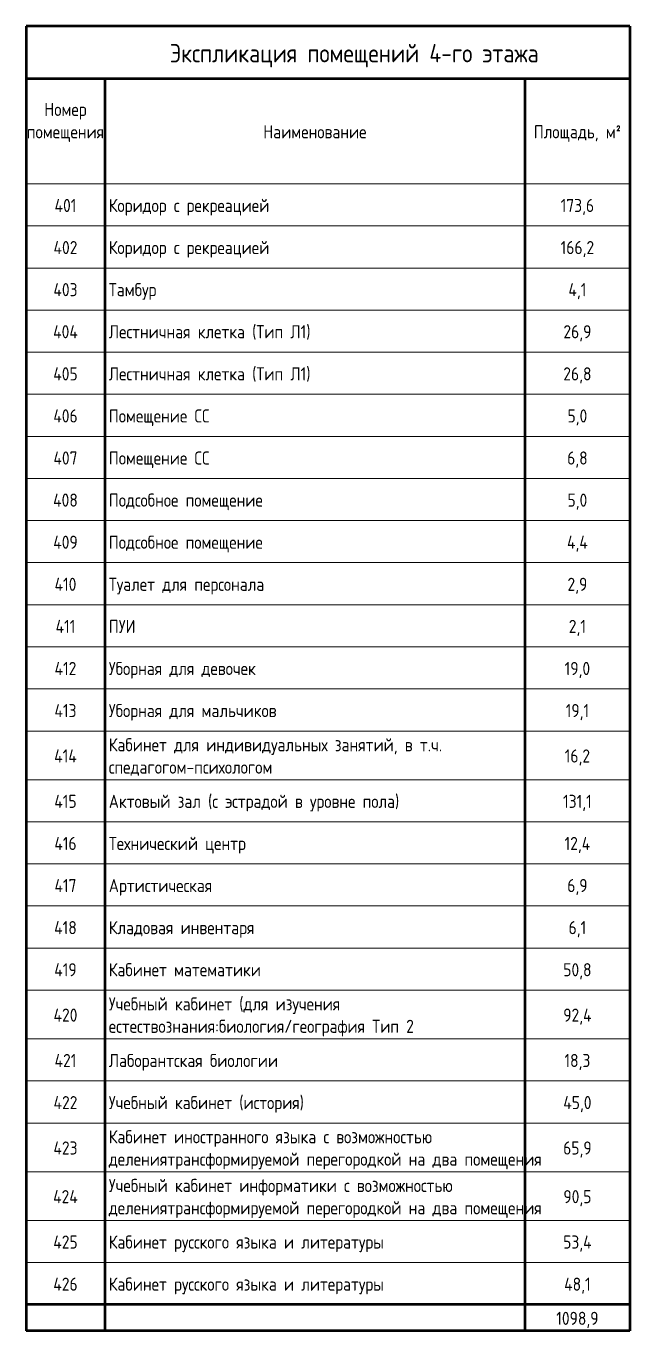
# Model space of a CAD drawing. Header units: millimetres. Extents: x -99936 to 523262, y -63190 to 327013.
# Drawn here: x 380634 to 392134, y -4886 to 19970 of the extents above; entities that cross this region are included whole.
import ezdxf

# ---------------------------------------------------------------- set-up
doc = ezdxf.new("R2010")
doc.units = ezdxf.units.MM
doc.layers.add('Графика', color=7, linetype='Continuous', lineweight=20)
doc.layers.add('Линии', color=7, linetype='Continuous', lineweight=9, true_color=0x00a600)
doc.styles.add('GOST Common_8', font='GOST Common_0.ttf', dxfattribs={"width": 0.9, "height": 3.5})
doc.styles.add('GOST Common_9', font='GOST Common_0.ttf', dxfattribs={"width": 0.9, "height": 2.5})

msp = doc.modelspace()

# ---------------------------------------------------------------- linework, layer by layer
at = {"layer": 'Линии', "color": 7, "lineweight": 50}
for p, q in [((380633.511, 19969.531), (380633.511, 18969.531)), ((392133.511, 19969.531), (380633.511, 19969.531)), ((392133.511, 19969.531), (392133.511, -4885.92)), ((380633.511, 18969.531), (380633.511, -4885.92)), ((380633.511, 18969.531), (392133.511, 18969.531)), ((382133.511, 18969.531), (382133.511, 16964.929)), ((390133.511, 18969.531), (390133.511, 16964.929)), ((392133.511, 18969.531), (392133.511, 16964.929)), ((382133.511, 16964.929), (382133.511, 16163.088)), ((390133.511, 16964.929), (390133.511, 16163.088)), ((392133.511, 16964.929), (392133.511, 16163.088)), ((382133.511, 16163.088), (382133.511, 15361.247)), ((390133.511, 16163.088), (390133.511, 15361.247)), ((392133.511, 16163.088), (392133.511, 15361.247)), ((382133.511, 15361.247), (382133.511, 14559.407)), ((390133.511, 15361.247), (390133.511, 14559.407)), ((392133.511, 15361.247), (392133.511, 14559.407)), ((382133.511, 14559.407), (382133.511, 13757.566)), ((390133.511, 14559.407), (390133.511, 13757.566)), ((392133.511, 14559.407), (392133.511, 13757.566)), ((382133.511, 13757.566), (382133.511, 12955.725)), ((390133.511, 13757.566), (390133.511, 12955.725)), ((392133.511, 13757.566), (392133.511, 12955.725)), ((382133.511, 12955.725), (382133.511, 12153.885)), ((390133.511, 12955.725), (390133.511, 12153.885)), ((392133.511, 12955.725), (392133.511, 12153.885)), ((382133.511, 12153.885), (382133.511, 11352.044)), ((390133.511, 12153.885), (390133.511, 11352.044)), ((392133.511, 12153.885), (392133.511, 11352.044)), ((382133.511, 11352.044), (382133.511, 10550.203)), ((390133.511, 11352.044), (390133.511, 10550.203)), ((392133.511, 11352.044), (392133.511, 10550.203)), ((382133.511, 10550.203), (382133.511, 9748.363)), ((390133.511, 10550.203), (390133.511, 9748.363)), ((392133.511, 10550.203), (392133.511, 9748.363)), ((382133.511, 9748.363), (382133.511, 8946.522)), ((390133.511, 9748.363), (390133.511, 8946.522)), ((392133.511, 9748.363), (392133.511, 8946.522)), ((382133.511, 8946.522), (382133.511, 8144.681)), ((390133.511, 8946.522), (390133.511, 8144.681)), ((392133.511, 8946.522), (392133.511, 8144.681)), ((382133.511, 8144.681), (382133.511, 7342.841)), ((390133.511, 8144.681), (390133.511, 7342.841)), ((392133.511, 8144.681), (392133.511, 7342.841)), ((382133.511, 7342.841), (382133.511, 6541)), ((390133.511, 7342.841), (390133.511, 6541)), ((392133.511, 7342.841), (392133.511, 6541)), ((382133.511, 6541), (382133.511, 5613.699)), ((390133.511, 6541), (390133.511, 5613.699)), ((392133.511, 6541), (392133.511, 5613.699)), ((382133.511, 5613.699), (382133.511, 4811.859)), ((390133.511, 5613.699), (390133.511, 4811.859)), ((392133.511, 5613.699), (392133.511, 4811.859)), ((382133.511, 4811.859), (382133.511, 4010.018)), ((390133.511, 4811.859), (390133.511, 4010.018)), ((392133.511, 4811.859), (392133.511, 4010.018)), ((382133.511, 4010.018), (382133.511, 3208.177)), ((390133.511, 4010.018), (390133.511, 3208.177)), ((392133.511, 4010.018), (392133.511, 3208.177)), ((382133.511, 3208.177), (382133.511, 2406.337)), ((390133.511, 3208.177), (390133.511, 2406.337)), ((392133.511, 3208.177), (392133.511, 2406.337)), ((382133.511, 2406.337), (382133.511, 1604.496)), ((390133.511, 2406.337), (390133.511, 1604.496)), ((392133.511, 2406.337), (392133.511, 1604.496)), ((382133.511, 1604.496), (382133.511, 677.195)), ((390133.511, 1604.496), (390133.511, 677.195)), ((392133.511, 1604.496), (392133.511, 677.195)), ((382133.511, 677.195), (382133.511, -124.646)), ((390133.511, 677.195), (390133.511, -124.646)), ((392133.511, 677.195), (392133.511, -124.646)), ((382133.511, -124.646), (382133.511, -926.486)), ((390133.511, -124.646), (390133.511, -926.486)), ((392133.511, -124.646), (392133.511, -926.486)), ((382133.511, -926.486), (382133.511, -1853.787)), ((390133.511, -926.486), (390133.511, -1853.787)), ((392133.511, -926.486), (392133.511, -1853.787)), ((382133.511, -1853.787), (382133.511, -2781.088)), ((390133.511, -1853.787), (390133.511, -2781.088)), ((392133.511, -1853.787), (392133.511, -2781.088)), ((382133.511, -2781.088), (382133.511, -3582.929)), ((390133.511, -2781.088), (390133.511, -3582.929)), ((392133.511, -2781.088), (392133.511, -3582.929)), ((382133.511, -3582.929), (382133.511, -4384.769)), ((390133.511, -3582.929), (390133.511, -4384.769)), ((392133.511, -3582.929), (392133.511, -4384.769)), ((382133.511, -4384.769), (380633.511, -4384.769)), ((390133.511, -4384.769), (382133.511, -4384.769)), ((382133.511, -4384.769), (382133.511, -4885.92)), ((392133.511, -4384.769), (390133.511, -4384.769)), ((390133.511, -4384.769), (390133.511, -4885.92)), ((392133.511, -4384.769), (392133.511, -4885.92)), ((392133.511, -4885.92), (380633.511, -4885.92))]:
    msp.add_line(p, q, dxfattribs=at)
at = {"layer": 'Линии', "color": 7, "lineweight": 20}
for p, q in [((382133.511, 16964.929), (380633.511, 16964.929)), ((390133.511, 16964.929), (382133.511, 16964.929)), ((392133.511, 16964.929), (390133.511, 16964.929)), ((382133.511, 16163.088), (380633.511, 16163.088)), ((390133.511, 16163.088), (382133.511, 16163.088)), ((392133.511, 16163.088), (390133.511, 16163.088)), ((382133.511, 15361.247), (380633.511, 15361.247)), ((390133.511, 15361.247), (382133.511, 15361.247)), ((392133.511, 15361.247), (390133.511, 15361.247)), ((382133.511, 14559.407), (380633.511, 14559.407)), ((390133.511, 14559.407), (382133.511, 14559.407)), ((392133.511, 14559.407), (390133.511, 14559.407)), ((382133.511, 13757.566), (380633.511, 13757.566)), ((390133.511, 13757.566), (382133.511, 13757.566)), ((392133.511, 13757.566), (390133.511, 13757.566)), ((382133.511, 12955.725), (380633.511, 12955.725)), ((390133.511, 12955.725), (382133.511, 12955.725)), ((392133.511, 12955.725), (390133.511, 12955.725)), ((382133.511, 12153.885), (380633.511, 12153.885)), ((390133.511, 12153.885), (382133.511, 12153.885)), ((392133.511, 12153.885), (390133.511, 12153.885)), ((382133.511, 11352.044), (380633.511, 11352.044)), ((390133.511, 11352.044), (382133.511, 11352.044)), ((392133.511, 11352.044), (390133.511, 11352.044)), ((382133.511, 10550.203), (380633.511, 10550.203)), ((390133.511, 10550.203), (382133.511, 10550.203)), ((392133.511, 10550.203), (390133.511, 10550.203)), ((382133.511, 9748.363), (380633.511, 9748.363)), ((390133.511, 9748.363), (382133.511, 9748.363)), ((392133.511, 9748.363), (390133.511, 9748.363)), ((382133.511, 8946.522), (380633.511, 8946.522)), ((390133.511, 8946.522), (382133.511, 8946.522)), ((392133.511, 8946.522), (390133.511, 8946.522)), ((382133.511, 8144.681), (380633.511, 8144.681)), ((390133.511, 8144.681), (382133.511, 8144.681)), ((392133.511, 8144.681), (390133.511, 8144.681)), ((382133.511, 7342.841), (380633.511, 7342.841)), ((390133.511, 7342.841), (382133.511, 7342.841)), ((392133.511, 7342.841), (390133.511, 7342.841)), ((382133.511, 6541), (380633.511, 6541)), ((390133.511, 6541), (382133.511, 6541)), ((392133.511, 6541), (390133.511, 6541)), ((382133.511, 5613.699), (380633.511, 5613.699)), ((390133.511, 5613.699), (382133.511, 5613.699)), ((392133.511, 5613.699), (390133.511, 5613.699)), ((382133.511, 4811.859), (380633.511, 4811.859)), ((390133.511, 4811.859), (382133.511, 4811.859)), ((392133.511, 4811.859), (390133.511, 4811.859)), ((382133.511, 4010.018), (380633.511, 4010.018)), ((390133.511, 4010.018), (382133.511, 4010.018)), ((392133.511, 4010.018), (390133.511, 4010.018)), ((382133.511, 3208.177), (380633.511, 3208.177)), ((390133.511, 3208.177), (382133.511, 3208.177)), ((392133.511, 3208.177), (390133.511, 3208.177)), ((382133.511, 2406.337), (380633.511, 2406.337)), ((390133.511, 2406.337), (382133.511, 2406.337)), ((392133.511, 2406.337), (390133.511, 2406.337)), ((382133.511, 1604.496), (380633.511, 1604.496)), ((390133.511, 1604.496), (382133.511, 1604.496)), ((392133.511, 1604.496), (390133.511, 1604.496)), ((382133.511, 677.195), (380633.511, 677.195)), ((390133.511, 677.195), (382133.511, 677.195)), ((392133.511, 677.195), (390133.511, 677.195)), ((382133.511, -124.646), (380633.511, -124.646)), ((390133.511, -124.646), (382133.511, -124.646)), ((392133.511, -124.646), (390133.511, -124.646)), ((382133.511, -926.486), (380633.511, -926.486)), ((390133.511, -926.486), (382133.511, -926.486)), ((392133.511, -926.486), (390133.511, -926.486)), ((382133.511, -1853.787), (380633.511, -1853.787)), ((390133.511, -1853.787), (382133.511, -1853.787)), ((392133.511, -1853.787), (390133.511, -1853.787)), ((382133.511, -2781.088), (380633.511, -2781.088)), ((390133.511, -2781.088), (382133.511, -2781.088)), ((392133.511, -2781.088), (390133.511, -2781.088)), ((382133.511, -3582.929), (380633.511, -3582.929)), ((390133.511, -3582.929), (382133.511, -3582.929)), ((392133.511, -3582.929), (390133.511, -3582.929))]:
    msp.add_line(p, q, dxfattribs=at)

# ---------------------------------------------------------------- texts
at = {"layer": 'Графика', "line_spacing_factor": 1.022761}
for s, insert, char_height, width, attachment_point, style in [('Экспликация помещений 4-го этажа', (386883.931, 19628.615), 350, 8485.12517, 2, 'GOST Common_8'), ('Номер\\Pпомещения', (381383.511, 18507.012), 250, 1418.02524, 2, 'GOST Common_9'), ('Наименование', (386133.511, 18080.862), 250, 2353.31849, 2, 'GOST Common_9'), ('Площадь, м\\fGOST Common|b0|i0|c238|p34|;\\W.9;²', (391133.511, 18080.862), 250, 2009.37194, 2, 'GOST Common_9'), ('401', (381383.511, 16677.64), 250, 537.03935, 2, 'GOST Common_9'), ('Коридор с рекреацией', (382208.511, 16677.64), 250, 3611.43875, 1, 'GOST Common_9'), ('173,6', (391133.511, 16677.64), 250, 790.47365, 2, 'GOST Common_9'), ('402', (381383.511, 15875.8), 250, 588.32962, 2, 'GOST Common_9'), ('Коридор с рекреацией', (382208.511, 15875.8), 250, 3611.43875, 1, 'GOST Common_9'), ('166,2', (391133.511, 15875.8), 250, 790.47365, 2, 'GOST Common_9'), ('403', (381383.511, 15073.959), 250, 588.32962, 2, 'GOST Common_9'), ('Тамбур', (382208.511, 15073.959), 250, 1203.81292, 1, 'GOST Common_9'), ('4,1', (391133.511, 15073.959), 250, 443.51002, 2, 'GOST Common_9'), ('404', (381383.511, 14272.118), 250, 615.4833, 2, 'GOST Common_9'), ('Лестничная клетка (Тип Л1)', (382208.511, 14272.118), 250, 4595.0052, 1, 'GOST Common_9'), ('26,9', (391133.511, 14272.118), 250, 654.70527, 2, 'GOST Common_9'), ('405', (381383.511, 13470.278), 250, 588.32962, 2, 'GOST Common_9'), ('Лестничная клетка (Тип Л1)', (382208.511, 13470.278), 250, 4595.0052, 1, 'GOST Common_9'), ('26,8', (391133.511, 13470.278), 250, 654.70527, 2, 'GOST Common_9'), ('406', (381383.511, 12668.437), 250, 588.32962, 2, 'GOST Common_9'), ('Помещение СС', (382208.511, 12668.437), 250, 2286.94284, 1, 'GOST Common_9'), ('5,0', (391133.511, 12668.437), 250, 467.64662, 2, 'GOST Common_9'), ('407', (381383.511, 11866.596), 250, 588.32962, 2, 'GOST Common_9'), ('Помещение СС', (382208.511, 11866.596), 250, 2286.94284, 1, 'GOST Common_9'), ('6,8', (391133.511, 11866.596), 250, 467.64662, 2, 'GOST Common_9'), ('408', (381383.511, 11064.756), 250, 588.32962, 2, 'GOST Common_9'), ('Подсобное помещение', (382208.511, 11064.756), 250, 3572.21678, 1, 'GOST Common_9'), ('5,0', (391133.511, 11064.756), 250, 467.64662, 2, 'GOST Common_9'), ('409', (381383.511, 10262.915), 250, 588.32962, 2, 'GOST Common_9'), ('Подсобное помещение', (382208.511, 10262.915), 250, 3572.21678, 1, 'GOST Common_9'), ('4,4', (391133.511, 10262.915), 250, 521.95397, 2, 'GOST Common_9'), ('410', (381383.511, 9461.074), 250, 537.03935, 2, 'GOST Common_9'), ('Туалет для персонала', (382208.511, 9461.074), 250, 3692.89978, 1, 'GOST Common_9'), ('2,9', (391133.511, 9461.074), 250, 467.64662, 2, 'GOST Common_9'), ('411', (381383.511, 8659.234), 250, 485.74907, 2, 'GOST Common_9'), ('ПУИ', (382208.511, 8659.234), 250, 642.63697, 1, 'GOST Common_9'), ('2,1', (391133.511, 8659.234), 250, 416.35635, 2, 'GOST Common_9'), ('412', (381383.511, 7857.393), 250, 537.03935, 2, 'GOST Common_9'), ('Уборная для девочек', (382208.511, 7857.393), 250, 3421.36303, 1, 'GOST Common_9'), ('19,0', (391133.511, 7857.393), 250, 603.415, 2, 'GOST Common_9'), ('413', (381383.511, 7055.552), 250, 537.03935, 2, 'GOST Common_9'), ('Уборная для мальчиков', (382208.511, 7055.552), 250, 3849.78768, 1, 'GOST Common_9'), ('19,1', (391133.511, 7055.552), 250, 552.12472, 2, 'GOST Common_9'), ('Кабинет для индивидуальных занятий, в т.ч. спедагогом-психологом', (382208.511, 6404.057), 250, 7627.16555, 1, 'GOST Common_9'), ('414', (381383.511, 6190.982), 250, 564.19302, 2, 'GOST Common_9'), ('16,2', (391133.511, 6190.982), 250, 603.415, 2, 'GOST Common_9'), ('415', (381383.511, 5326.411), 250, 537.03935, 2, 'GOST Common_9'), ('Актовый зал (с эстрадой в уровне пола)', (382208.511, 5326.411), 250, 6601.36006, 1, 'GOST Common_9'), ('131,1', (391133.511, 5326.411), 250, 687.8931, 2, 'GOST Common_9'), ('416', (381383.511, 4524.57), 250, 537.03935, 2, 'GOST Common_9'), ('Технический центр', (382208.511, 4524.57), 250, 3170.94581, 1, 'GOST Common_9'), ('12,4', (391133.511, 4524.57), 250, 630.56867, 2, 'GOST Common_9'), ('417', (381383.511, 3722.729), 250, 537.03935, 2, 'GOST Common_9'), ('Артистическая', (382208.511, 3722.729), 250, 2573.56496, 1, 'GOST Common_9'), ('6,9', (391133.511, 3722.729), 250, 467.64662, 2, 'GOST Common_9'), ('418', (381383.511, 2920.889), 250, 537.03935, 2, 'GOST Common_9'), ('Кладовая инвентаря', (382208.511, 2920.889), 250, 3436.4484, 1, 'GOST Common_9'), ('6,1', (391133.511, 2920.889), 250, 416.35635, 2, 'GOST Common_9'), ('419', (381383.511, 2119.048), 250, 537.03935, 2, 'GOST Common_9'), ('Кабинет математики', (382208.511, 2119.048), 250, 3599.37045, 1, 'GOST Common_9'), ('50,8', (391133.511, 2119.048), 250, 654.70527, 2, 'GOST Common_9'), ('Учебный кабинет (для изучения естествознания:биология/география Тип 2', (382208.511, 1467.553), 250, 8058.60728, 1, 'GOST Common_9'), ('420', (381383.511, 1254.477), 250, 588.32962, 2, 'GOST Common_9'), ('92,4', (391133.511, 1254.477), 250, 681.85895, 2, 'GOST Common_9'), ('421', (381383.511, 389.907), 250, 537.03935, 2, 'GOST Common_9'), ('Лаборантская биологии', (382208.511, 389.907), 250, 3973.48775, 1, 'GOST Common_9'), ('18,3', (391133.511, 389.907), 250, 603.415, 2, 'GOST Common_9'), ('422', (381383.511, -411.934), 250, 588.32962, 2, 'GOST Common_9'), ('Учебный кабинет (история)', (382208.511, -411.934), 250, 4498.4588, 1, 'GOST Common_9'), ('45,0', (391133.511, -411.934), 250, 681.85895, 2, 'GOST Common_9'), ('Кабинет иностранного языка с возможностью делениятрансформируемой перегородкой на два помещения', (382208.511, -1063.43), 250, 9024.07127, 1, 'GOST Common_9'), ('423', (381383.511, -1276.505), 250, 588.32962, 2, 'GOST Common_9'), ('65,9', (391133.511, -1276.505), 250, 654.70527, 2, 'GOST Common_9'), ('424', (381383.511, -2203.806), 250, 615.4833, 2, 'GOST Common_9'), ('Учебный кабинет информатики с возможностью делениятрансформируемой перегородкой на два помещения', (382208.511, -1990.731), 250, 9301.64217, 1, 'GOST Common_9'), ('90,5', (391133.511, -2203.806), 250, 654.70527, 2, 'GOST Common_9'), ('425', (381383.511, -3068.377), 250, 588.32962, 2, 'GOST Common_9'), ('Кабинет русского языка и литературы', (382208.511, -3068.377), 250, 6438.43801, 1, 'GOST Common_9'), ('53,4', (391133.511, -3068.377), 250, 681.85895, 2, 'GOST Common_9'), ('426', (381383.511, -3870.217), 250, 588.32962, 2, 'GOST Common_9'), ('Кабинет русского языка и литературы', (382208.511, -3870.217), 250, 6438.43801, 1, 'GOST Common_9'), ('48,1', (391133.511, -3870.217), 250, 630.56867, 2, 'GOST Common_9'), ('1098,9', (391133.511, -4521.713), 250, 977.53229, 2, 'GOST Common_9')]:
    msp.add_mtext(s, dxfattribs=dict(at, insert=insert, char_height=char_height, width=width, attachment_point=attachment_point, style=style))

doc.saveas('drawing.dxf')
